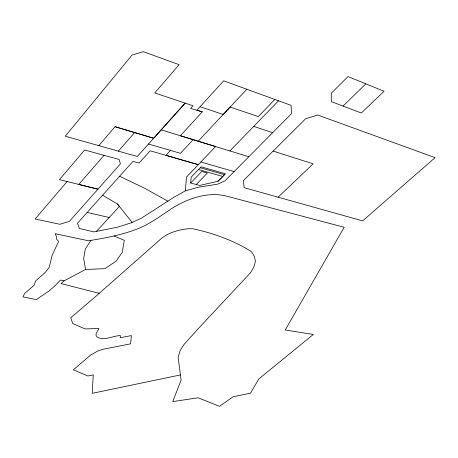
<?xml version="1.0" encoding="UTF-8"?>
<svg xmlns="http://www.w3.org/2000/svg" width="458" height="458" viewBox="0 0 458 458"><rect width="100%" height="100%" fill="white"/><g stroke="black" fill="none" stroke-linecap="round" stroke-linejoin="round"><path stroke-width="0.69" d="M185.381 190.837L186.469 177.074L215.592 146.56L180.372 135.751L202.299 111.832L196.883 110.246L223.687 80.843L291.065 105.34L291.494 113.636L224.867 180.967L217.544 184.162L198.497 187.213L185.381 190.837L173.845 197.295L141.264 218.248L130.776 222.96L117.54 227.197L93.838 231.891L79.423 228.479L77.454 223.286L132.94 161.393L139.089 163.077L150.172 150.808L198.291 164.674L165.939 155.342L170.485 150.401L180.406 153.338L193.173 139.679L248.82 156.751M190.677 183L191.169 177.172L201.096 166.804L225.451 173.788L218.123 181.236L199.688 185.444L190.677 183L201.755 171.475L207.348 173.061L196.259 184.517M180.423 374.936L92.23 393.319L93.237 374.93L87.867 375.984L73.349 369.789L90.695 355.013L97.863 350.954L103.634 349.139L130.593 343.855L131.417 335.6L120.173 337.718L120.408 335.594C112.994 335.605 104.802 341.141 97.571 337.294A12.246 6.023 -15.9 0 1 96.025 334.821L96.22 333.321L98.945 328.512L85.165 328.936L72.753 323.56L70.767 317.8L95.127 296.944L161.949 237.994L167.216 234.553A32.547 17.616 -18.7 0 1 192.555 228.697C213.056 233.122 233.454 240.33 251.293 251.551L254.333 256.24L255.444 261.255L253.892 266.854L250.738 272.487L197.982 328.976L183.91 344.605L180.023 350.897L178.133 357.269L181.082 380.043L172.752 401.62L198.068 397.784L219.537 406.32L233.202 396.72L250.543 393.182L258.764 378.966L313.352 334.437L285.225 329.983L344.17 227.288L228.948 196.757C209.386 190.866 188.828 197.959 172.094 208.281C161.754 215.191 151.707 222.64 140.308 227.758C124.507 234.307 107.796 237.656 90.976 240.358L85.274 249.095L83.659 258.518L85.577 269.493L64.005 280.869L61.126 283.594L99.231 293.332M67.149 181.528L35.146 218.964L59.821 224.283L69.376 221.386L120.385 163.895L119.137 159.47L84.638 150.001L59.477 179.645L97.949 189.177L78.787 184.431L104.046 155.331M98.819 145.644L137.32 156.481L185.169 103.113L154.724 92.951L179.118 64.687L143.337 51.68L132.064 55.017L65.282 136.221L98.819 145.644L115.055 126.7L153.67 138.259L185.169 103.113L193.03 105.758L190.602 108.426L202.299 111.832M118.353 151.14L134.658 132.545M96.449 231.376L119.395 206.421L117.437 203.993L102.581 195.228M246.816 89.264L223.206 114.471L200.117 106.72M198.194 141.207L230.128 107.086L258.335 116.561L274.84 99.443M229.922 150.945L278.538 100.806M217.939 181.282L224.443 174.664L200.203 167.737M273.1 151.077L243.295 180.738L244.206 187.706L362.621 220.865L435.1 157.649L317.743 115.038L305.675 118.696L273.1 151.077L313.135 163.821L278.103 197.203M343.013 106.09L365.81 83.831L384.039 91.274L361.322 113.017L331.317 101.619L331.249 93.237L348.023 76.555L365.81 83.831M90.976 240.358L88.72 240.822L55.143 233.7L56.357 236.294L56.523 238.996L58.618 241.423L52.126 255.369L49.172 267.438L45.365 272.275L35.678 280.914L33.944 285.483L24.732 293.383L22.9 296.893L36.319 299.572L49.441 290.716L55.475 285.34L60.502 280.038L64.005 280.869M85.577 269.493L104.956 268.64L116.212 261.071L122.16 252.513L124.313 240.313L114.094 236.013M87.163 212.46L109.181 217.493M198.463 169.552L222.703 176.433M148.489 144.012L170.485 150.401M200.896 161.972L234.107 171.618M115.055 126.7L153.67 138.259M161.176 129.866L193.173 139.679M253.732 126.391L272.642 132.688M119.607 176.25L145.238 188.547L167.92 201.222M117.437 203.993L132.087 222.37"/></g></svg>
